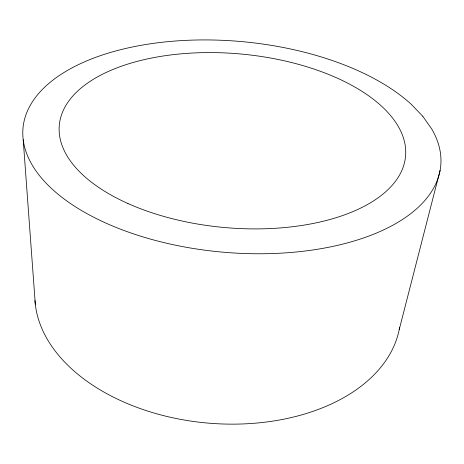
<?xml version="1.0" encoding="UTF-8"?>
<svg xmlns="http://www.w3.org/2000/svg" width="464" height="464" viewBox="0 0 464 464"><rect width="100%" height="100%" fill="white"/><g stroke="black" fill="none" stroke-linecap="round" stroke-linejoin="round"><path stroke-width="0.7" d="M399.243 329.452L440.092 170.416M23.2 139.687L35.305 304.216M399.637 327.323A183.384 118.593 5.1 0 1 211.677 423.388A183.384 118.593 5.1 0 1 34.974 300.556M422.785 116.278L411.11 104.151A209.716 105.705 5.1 0 0 57.855 76.508A209.716 105.705 5.1 0 0 201.573 249.731A209.716 105.705 5.1 0 0 431.839 129.137L422.785 116.278M127.954 203.516A173.826 87.145 5.1 0 0 404.411 162.974A173.826 87.145 5.1 0 0 164.9 55.744A173.826 87.145 5.1 0 0 127.954 203.516"/></g></svg>
